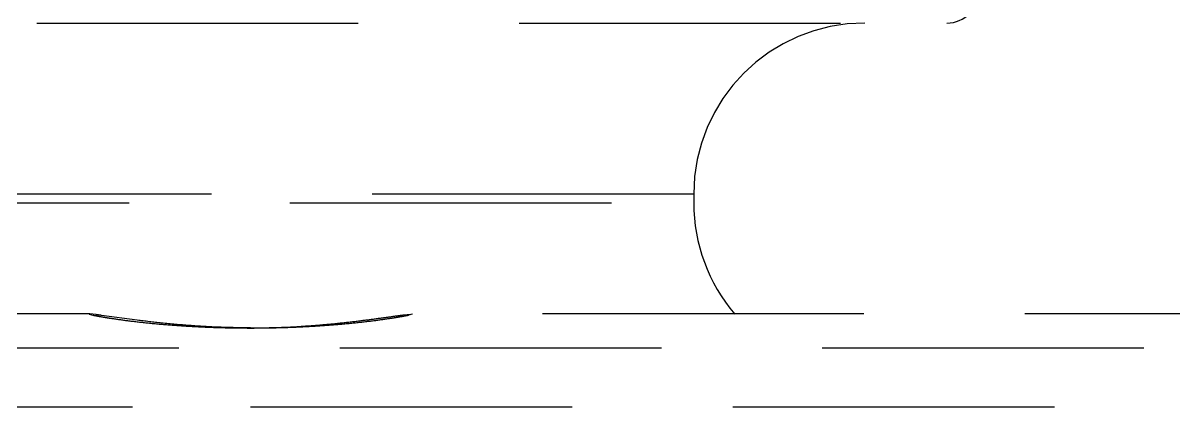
# Model space of a CAD drawing. Header units: millimetres. Extents: x 3819 to 4365, y -2661 to -1889.
# Drawn here: x 4171.083 to 4175.628, y -2167.046 to -2165.531 of the extents above; entities that cross this region are included whole.
import ezdxf

# ---------------------------------------------------------------- set-up
doc = ezdxf.new("R2010")
doc.units = ezdxf.units.MM
doc.header["$LTSCALE"] = 0.1
doc.linetypes.add('HIDDENX2', pattern=[19.05, 12.7, -6.35])
doc.layers.add('HIDDEN', color=8, linetype='HIDDENX2')

msp = doc.modelspace()

# ---------------------------------------------------------------- linework, layer by layer
at = {"layer": 'HIDDEN'}
for p, q in [((4169.2316, -2165.531), (4174.7317, -2165.531)), ((4173.7317, -2166.206), (4170.2316, -2166.206)), ((4173.7317, -2166.206), (4173.7317, -2166.2413)), ((4170.2316, -2166.2413), (4173.7317, -2166.2413)), ((4171.3435, -2166.6794), (4167.6543, -2166.6794)), ((4171.3454, -2166.6794), (4171.3435, -2166.6797)), ((4171.3435, -2166.6797), (4171.3585, -2166.6839)), ((4171.3462, -2166.6794), (4171.3454, -2166.6794)), ((4171.3712, -2166.682), (4171.3462, -2166.6794)), ((4172.5838, -2166.6831), (4172.6153, -2166.6795)), ((4172.6197, -2166.6797), (4172.6048, -2166.6839)), ((4172.6179, -2166.6794), (4172.6197, -2166.6797)), ((4176.3089, -2166.6794), (4172.6197, -2166.6794)), ((4171.5336, -2166.7039), (4171.3929, -2166.6849)), ((4166.6186, -2166.8134), (4177.3446, -2166.8134)), ((4166.4352, -2167.0463), (4171.9815, -2167.0463)), ((4171.9816, -2167.0463), (4177.528, -2167.0463))]:
    msp.add_line(p, q, dxfattribs=at)
for centre, radius, start, end in [((4174.7317, -2165.406), 0.125, 270, 0), ((4174.4067, -2166.206), 0.675, 90, 180), ((4174.4067, -2166.2413), 0.675, 180, 220.5469), ((4171.0225, -2169.3937), 2.734, 82.213, 82.6732)]:
    msp.add_arc(centre, radius, start, end, dxfattribs=at)
for points, knots in [([(4171.3585, -2166.6839), (4171.3631, -2166.6848), (4171.3738, -2166.6869), (4171.3919, -2166.6902), (4171.4143, -2166.6939), (4171.4521, -2166.6997), (4171.5083, -2166.7073), (4171.5855, -2166.7159), (4171.6741, -2166.7236), (4171.7715, -2166.7298), (4171.875, -2166.7338), (4171.9458, -2166.7347), (4171.9816, -2166.7347)], [0, 0, 0, 0, 0.022562, 0.052145, 0.088492, 0.131314, 0.23504, 0.360341, 0.503688, 0.661045, 0.82812, 1, 1, 1, 1]), ([(4171.9816, -2166.7341), (4172.0463, -2166.7341), (4172.1414, -2166.7311), (4172.2644, -2166.722), (4172.348, -2166.7138), (4172.4228, -2166.705), (4172.4872, -2166.6965), (4172.5397, -2166.6892), (4172.5706, -2166.6849), (4172.5838, -2166.6831)], [0, 0, 0, 0, 0.320792, 0.471709, 0.611592, 0.737183, 0.845495, 0.933862, 1, 1, 1, 1]), ([(4171.9816, -2166.7347), (4172.0175, -2166.7347), (4172.0882, -2166.7338), (4172.1917, -2166.7298), (4172.2892, -2166.7236), (4172.3777, -2166.7159), (4172.455, -2166.7073), (4172.5112, -2166.6997), (4172.5489, -2166.6939), (4172.5713, -2166.6902), (4172.5895, -2166.6869), (4172.6002, -2166.6848), (4172.6048, -2166.6839)], [0, 0, 0, 0, 0.17188, 0.338955, 0.496315, 0.639663, 0.764964, 0.868689, 0.911512, 0.947857, 0.977439, 1, 1, 1, 1]), ([(4171.9816, -2166.7341), (4171.9404, -2166.7341), (4171.8595, -2166.7325), (4171.7422, -2166.7257), (4171.6341, -2166.7159), (4171.5656, -2166.708), (4171.5336, -2166.7039)], [0, 0, 0, 0, 0.275121, 0.539912, 0.784543, 1, 1, 1, 1])]:
    msp.add_open_spline(points, degree=3, knots=knots, dxfattribs=at)

doc.saveas('drawing.dxf')
